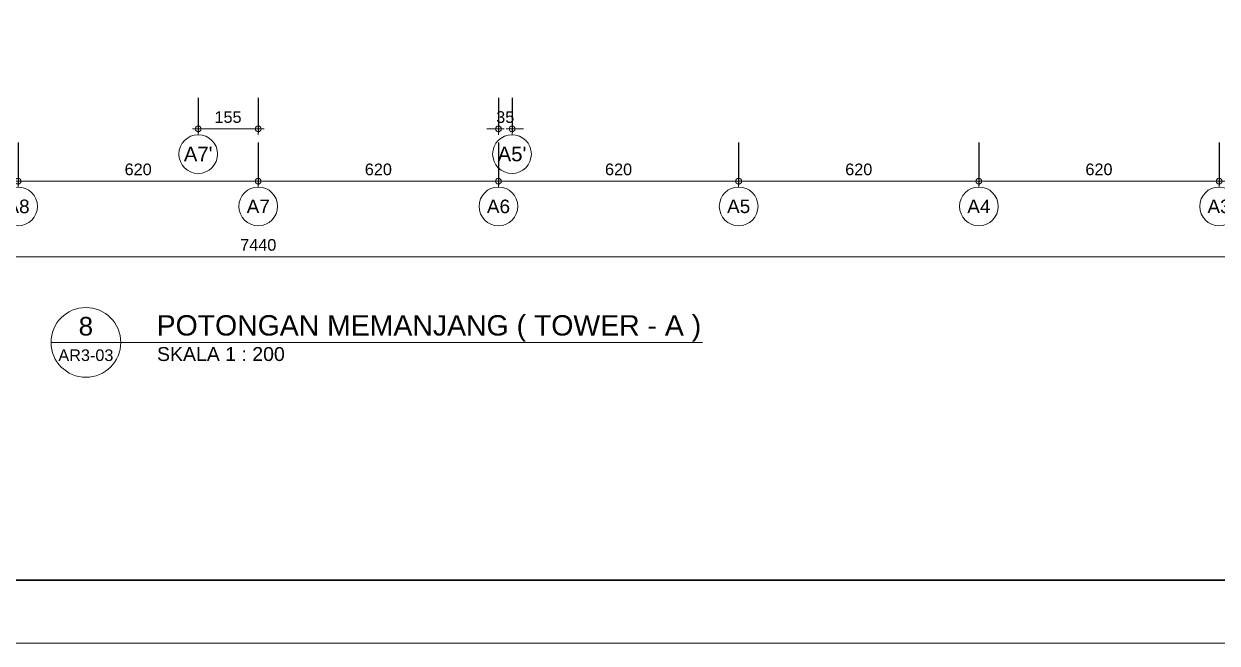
# Model space of a CAD drawing. Header units: millimetres. Extents: x -16 to 103, y -17 to 67.
# Drawn here: x 31.15 to 61.95, y -16.96 to -0.98 of the extents above; entities that cross this region are included whole.
import ezdxf
from ezdxf.enums import TextEntityAlignment as Align

# ---------------------------------------------------------------- set-up
doc = ezdxf.new("R2010")
doc.units = ezdxf.units.MM
doc.layers.get('defpoints').update_dxf_attribs({"color": 1})
for name, color, linetype, lineweight in [('KOP', 7, 'Continuous', 20), ('KOP GARIS', 1, 'Continuous', 30), ('NOT', 7, 'Continuous', 20), ('u', 6, 'Continuous', 20)]:
    doc.layers.add(name, color=color, linetype=linetype, lineweight=lineweight)
doc.styles.add('S', font='simplex', dxfattribs={"width": 0.75})
doc.styles.get("Standard").update_dxf_attribs({"font": 'arial.ttf'})
doc.dimstyles.new('sk-100', dxfattribs={"dimtxt": 0.3, "dimasz": 0.15, "dimexe": 0.1, "dimexo": 0, "dimgap": 0.15, "dimtad": 1, "dimdec": 0, "dimlfac": 100, "dimzin": 0, "dimdsep": 46, "dimtxsty": 'Standard', "dimblk": 'BULAT', "dimcen": 0.09, "dimclrd": 256, "dimclre": 256, "dimclrt": 256, "dimadec": 0, "dimazin": 0, "dimtfac": 1, "dimtdec": 0, "dimtofl": 0, "dimtmove": 0, "dimatfit": 3, "dimldrblk": 'BULAT', "dimfxl": 0, "dimtolj": 1, "dimtzin": 0, "dimlwd": -1, "dimarcsym": 0})

# ---------------------------------------------------------------- blocks, each defined once
blk = doc.blocks.new('Ndtpd')
blk.add_line((0.747, 0), (-0.747, 0))
blk.add_circle((0, 0), 0.747)
at = {"flags": 4}
for tag, height, p in [('NO', 0.5, (0, 0.148)), ('NOLBR', 0.3, (0, -0.398))]:
    blk.add_attdef(tag, text='', height=height, dxfattribs=at).set_placement(p, align=Align.CENTER)
for tag, p, height in [('NDTPD', (1.516, 0.148), 0.5), ('SKALA', (1.523, -0.398), 0.3)]:
    blk.add_attdef(tag, p, '', height=height, dxfattribs=at)
blk = doc.blocks.new('KOPA2-TPAK r')
at = {"layer": 'KOP'}
blk.add_lwpolyline([(0, 0), (59.4, 0), (59.4, 42.135), (0, 42.135)], close=True, dxfattribs=at)
at = {"layer": 'KOP GARIS'}
blk.add_lwpolyline([(0.815, 0.815), (58.585, 0.815), (58.585, 41.32), (0.815, 41.32)], close=True, dxfattribs=at)
at = {"layer": 'KOP'}
for p in [(51.864, 6.612), (51.864, 6.212), (51.864, 5.812)]:
    blk.add_attdef('JUDUL', p, '', height=0.25, dxfattribs=at)
for tag, p in [('SKALA', (51.816, 4.913)), ('SKALA', (51.816, 4.602)), ('SKALA', (51.816, 4.312)), ('AR-00', (57.749, 3.195))]:
    blk.add_attdef(tag, text='', height=0.172, dxfattribs=at).set_placement(p, align=Align.MIDDLE_CENTER)
blk = doc.blocks.new('BULAT')
for p, q in [((-1, 0), (1, 0)), ((0, -1), (0, 1))]:
    blk.add_line(p, q)
blk.add_circle((0, 0), 0.5)
blk = doc.blocks.new('*D21')
at = {"layer": 'defpoints', "color": 0, "transparency": 16777216}
for p in [(62, -4.039), (68.2, -4.039), (62, -5.039)]:
    blk.add_point(p, dxfattribs=at)
at = {"layer": 'u', "lineweight": -2, "transparency": 16777216}
for p, q in [((62, -4.039), (62, -5.139)), ((68.2, -4.039), (68.2, -5.139))]:
    blk.add_line(p, q, dxfattribs=at)
at = {"layer": 'u', "transparency": 16777216}
blk.add_line((68.05, -5.039), (62.15, -5.039), dxfattribs=at)
at = {"layer": 'u', "transparency": 16777216, "xscale": 0.15, "yscale": 0.15, "zscale": 0.15, "rotation": 180}
blk.add_blockref('BULAT', (62, -5.039), dxfattribs=at)
at = {"layer": 'u', "transparency": 16777216, "xscale": 0.15, "yscale": 0.15, "zscale": 0.15}
blk.add_blockref('BULAT', (68.2, -5.039), dxfattribs=at)
at = {"layer": 'u', "transparency": 16777216, "insert": (65.1, -4.735), "char_height": 0.3, "attachment_point": 5}
blk.add_mtext('\\A1;620', dxfattribs=at)
blk = doc.blocks.new('*D22')
at = {"layer": 'defpoints', "color": 0, "transparency": 16777216}
for p in [(55.8, -4.039), (62, -4.039), (55.8, -5.039)]:
    blk.add_point(p, dxfattribs=at)
at = {"layer": 'u', "lineweight": -2, "transparency": 16777216}
for p, q in [((55.8, -4.039), (55.8, -5.139)), ((62, -4.039), (62, -5.139))]:
    blk.add_line(p, q, dxfattribs=at)
at = {"layer": 'u', "transparency": 16777216}
blk.add_line((61.85, -5.039), (55.95, -5.039), dxfattribs=at)
at = {"layer": 'u', "transparency": 16777216, "xscale": 0.15, "yscale": 0.15, "zscale": 0.15, "rotation": 180}
blk.add_blockref('BULAT', (55.8, -5.039), dxfattribs=at)
at = {"layer": 'u', "transparency": 16777216, "xscale": 0.15, "yscale": 0.15, "zscale": 0.15}
blk.add_blockref('BULAT', (62, -5.039), dxfattribs=at)
at = {"layer": 'u', "transparency": 16777216, "insert": (58.9, -4.735), "char_height": 0.3, "attachment_point": 5}
blk.add_mtext('\\A1;620', dxfattribs=at)
blk = doc.blocks.new('*D23')
at = {"layer": 'defpoints', "color": 0, "transparency": 16777216}
for p in [(49.6, -4.039), (55.8, -4.039), (49.6, -5.039)]:
    blk.add_point(p, dxfattribs=at)
at = {"layer": 'u', "lineweight": -2, "transparency": 16777216}
for p, q in [((49.6, -4.039), (49.6, -5.139)), ((55.8, -4.039), (55.8, -5.139))]:
    blk.add_line(p, q, dxfattribs=at)
at = {"layer": 'u', "transparency": 16777216}
blk.add_line((55.65, -5.039), (49.75, -5.039), dxfattribs=at)
at = {"layer": 'u', "transparency": 16777216, "xscale": 0.15, "yscale": 0.15, "zscale": 0.15, "rotation": 180}
blk.add_blockref('BULAT', (49.6, -5.039), dxfattribs=at)
at = {"layer": 'u', "transparency": 16777216, "xscale": 0.15, "yscale": 0.15, "zscale": 0.15}
blk.add_blockref('BULAT', (55.8, -5.039), dxfattribs=at)
at = {"layer": 'u', "transparency": 16777216, "insert": (52.7, -4.735), "char_height": 0.3, "attachment_point": 5}
blk.add_mtext('\\A1;620', dxfattribs=at)
blk = doc.blocks.new('*D24')
at = {"layer": 'defpoints', "color": 0, "transparency": 16777216}
for p in [(43.4, -4.039), (49.6, -4.039), (43.4, -5.039)]:
    blk.add_point(p, dxfattribs=at)
at = {"layer": 'u', "lineweight": -2, "transparency": 16777216}
for p, q in [((43.4, -4.039), (43.4, -5.139)), ((49.6, -4.039), (49.6, -5.139))]:
    blk.add_line(p, q, dxfattribs=at)
at = {"layer": 'u', "transparency": 16777216}
blk.add_line((49.45, -5.039), (43.55, -5.039), dxfattribs=at)
at = {"layer": 'u', "transparency": 16777216, "xscale": 0.15, "yscale": 0.15, "zscale": 0.15, "rotation": 180}
blk.add_blockref('BULAT', (43.4, -5.039), dxfattribs=at)
at = {"layer": 'u', "transparency": 16777216, "xscale": 0.15, "yscale": 0.15, "zscale": 0.15}
blk.add_blockref('BULAT', (49.6, -5.039), dxfattribs=at)
at = {"layer": 'u', "transparency": 16777216, "insert": (46.5, -4.735), "char_height": 0.3, "attachment_point": 5}
blk.add_mtext('\\A1;620', dxfattribs=at)
blk = doc.blocks.new('*D25')
at = {"layer": 'defpoints', "color": 0, "transparency": 16777216}
for p in [(37.2, -4.039), (43.4, -4.039), (37.2, -5.039)]:
    blk.add_point(p, dxfattribs=at)
at = {"layer": 'u', "lineweight": -2, "transparency": 16777216}
for p, q in [((37.2, -4.039), (37.2, -5.139)), ((43.4, -4.039), (43.4, -5.139))]:
    blk.add_line(p, q, dxfattribs=at)
at = {"layer": 'u', "transparency": 16777216}
blk.add_line((43.25, -5.039), (37.35, -5.039), dxfattribs=at)
at = {"layer": 'u', "transparency": 16777216, "xscale": 0.15, "yscale": 0.15, "zscale": 0.15, "rotation": 180}
blk.add_blockref('BULAT', (37.2, -5.039), dxfattribs=at)
at = {"layer": 'u', "transparency": 16777216, "xscale": 0.15, "yscale": 0.15, "zscale": 0.15}
blk.add_blockref('BULAT', (43.4, -5.039), dxfattribs=at)
at = {"layer": 'u', "transparency": 16777216, "insert": (40.3, -4.735), "char_height": 0.3, "attachment_point": 5}
blk.add_mtext('\\A1;620', dxfattribs=at)
blk = doc.blocks.new('*D26')
at = {"layer": 'defpoints', "color": 0, "transparency": 16777216}
for p in [(31, -4.039), (37.2, -4.039), (31, -5.039)]:
    blk.add_point(p, dxfattribs=at)
at = {"layer": 'u', "lineweight": -2, "transparency": 16777216}
for p, q in [((31, -4.039), (31, -5.139)), ((37.2, -4.039), (37.2, -5.139))]:
    blk.add_line(p, q, dxfattribs=at)
at = {"layer": 'u', "transparency": 16777216}
blk.add_line((37.05, -5.039), (31.15, -5.039), dxfattribs=at)
at = {"layer": 'u', "transparency": 16777216, "xscale": 0.15, "yscale": 0.15, "zscale": 0.15, "rotation": 180}
blk.add_blockref('BULAT', (31, -5.039), dxfattribs=at)
at = {"layer": 'u', "transparency": 16777216, "xscale": 0.15, "yscale": 0.15, "zscale": 0.15}
blk.add_blockref('BULAT', (37.2, -5.039), dxfattribs=at)
at = {"layer": 'u', "transparency": 16777216, "insert": (34.1, -4.735), "char_height": 0.3, "attachment_point": 5}
blk.add_mtext('\\A1;620', dxfattribs=at)
blk = doc.blocks.new('*D32')
at = {"layer": 'defpoints', "color": 0, "transparency": 16777216}
for p in [(0, -6.189), (74.4, -6.189), (0, -6.989)]:
    blk.add_point(p, dxfattribs=at)
at = {"layer": 'u', "lineweight": -2, "transparency": 16777216}
for p, q in [((0, -6.189), (0, -7.089)), ((74.4, -6.189), (74.4, -7.089))]:
    blk.add_line(p, q, dxfattribs=at)
at = {"layer": 'u', "transparency": 16777216}
blk.add_line((74.25, -6.989), (0.15, -6.989), dxfattribs=at)
at = {"layer": 'u', "transparency": 16777216, "xscale": 0.15, "yscale": 0.15, "zscale": 0.15, "rotation": 180}
blk.add_blockref('BULAT', (0, -6.989), dxfattribs=at)
at = {"layer": 'u', "transparency": 16777216, "xscale": 0.15, "yscale": 0.15, "zscale": 0.15}
blk.add_blockref('BULAT', (74.4, -6.989), dxfattribs=at)
at = {"layer": 'u', "transparency": 16777216, "insert": (37.2, -6.685), "char_height": 0.3, "attachment_point": 5}
blk.add_mtext('\\A1;7440', dxfattribs=at)
blk = doc.blocks.new('NAV')
blk.add_circle((0, -0.4), 0.4)
at = {"style": 'S', "width": 0.75, "flags": 4}
blk.add_attdef('AV', text='', height=0.3, dxfattribs=at).set_placement((0, -0.4), align=Align.MIDDLE)
blk = doc.blocks.new('*D33')
at = {"layer": 'defpoints', "color": 0, "transparency": 16777216}
for p in [(35.65, -2.889), (37.2, -2.889), (35.65, -3.689)]:
    blk.add_point(p, dxfattribs=at)
at = {"layer": 'u', "lineweight": -2, "transparency": 16777216}
for p, q in [((35.65, -2.889), (35.65, -3.789)), ((37.2, -2.889), (37.2, -3.789))]:
    blk.add_line(p, q, dxfattribs=at)
at = {"layer": 'u', "transparency": 16777216}
blk.add_line((37.05, -3.689), (35.8, -3.689), dxfattribs=at)
at = {"layer": 'u', "transparency": 16777216, "xscale": 0.15, "yscale": 0.15, "zscale": 0.15, "rotation": 180}
blk.add_blockref('BULAT', (35.65, -3.689), dxfattribs=at)
at = {"layer": 'u', "transparency": 16777216, "xscale": 0.15, "yscale": 0.15, "zscale": 0.15}
blk.add_blockref('BULAT', (37.2, -3.689), dxfattribs=at)
at = {"layer": 'u', "transparency": 16777216, "insert": (36.419, -3.385), "char_height": 0.3, "attachment_point": 5}
blk.add_mtext('\\A1;155', dxfattribs=at)
blk = doc.blocks.new('*D35')
at = {"layer": 'defpoints', "color": 0, "transparency": 16777216}
for p in [(43.4, -2.889), (43.75, -2.889), (43.4, -3.689)]:
    blk.add_point(p, dxfattribs=at)
at = {"layer": 'u', "lineweight": -2, "transparency": 16777216}
for p, q in [((43.4, -2.889), (43.4, -3.789)), ((43.75, -2.889), (43.75, -3.789))]:
    blk.add_line(p, q, dxfattribs=at)
at = {"layer": 'u', "transparency": 16777216}
for p, q in [((43.25, -3.689), (43.1, -3.689)), ((43.9, -3.689), (44.05, -3.689))]:
    blk.add_line(p, q, dxfattribs=at)
at = {"layer": 'u', "transparency": 16777216, "xscale": 0.15, "yscale": 0.15, "zscale": 0.15}
blk.add_blockref('BULAT', (43.4, -3.689), dxfattribs=at)
at = {"layer": 'u', "transparency": 16777216, "xscale": 0.15, "yscale": 0.15, "zscale": 0.15, "rotation": 180}
blk.add_blockref('BULAT', (43.75, -3.689), dxfattribs=at)
at = {"layer": 'u', "transparency": 16777216, "insert": (43.575, -3.385), "char_height": 0.3, "attachment_point": 5}
blk.add_mtext('\\A1;35', dxfattribs=at)

msp = doc.modelspace()

# ---------------------------------------------------------------- linework, layer by layer
at = {"layer": 'NOT'}
msp.add_line((33.6513, -9.2005), (48.6641, -9.2005), dxfattribs=at)

# ---------------------------------------------------------------- block references
at = {"layer": 'KOP', "xscale": 2, "yscale": 2, "zscale": 2}
msp.add_blockref('KOPA2-TPAK r', (-16.075, -16.9647), dxfattribs=at)
at = {"layer": 'NOT'}
ref = msp.add_blockref('Ndtpd', (32.7513, -9.2005), dxfattribs=dict(at, xscale=1.204819277108434, yscale=1.204819277108434, zscale=1.204819277108434))
ref.add_attrib('NO', '8', dxfattribs={"layer": '0', "height": 0.48, "flags": 4}).set_placement((32.7508, -9.0228), align=Align.CENTER)
ref.add_attrib('NDTPD', 'POTONGAN MEMANJANG ( TOWER - A )', (34.5778, -9.0228), dxfattribs={"layer": '0', "height": 0.525, "flags": 4})
ref.add_attrib('NOLBR', 'AR3-03', dxfattribs={"layer": '0', "height": 0.3, "flags": 4}).set_placement((32.7508, -9.6805), align=Align.CENTER)
ref.add_attrib('SKALA', 'SKALA 1 : 200', (34.5865, -9.6805), dxfattribs={"layer": '0', "height": 0.36, "flags": 4})
at = {"layer": 'u'}
ref = msp.add_blockref('NAV', (35.65, -3.8386), dxfattribs=dict(at, xscale=-1.25, yscale=1.25, zscale=1.25))
ref.add_attrib('AV', "A7'", dxfattribs={"layer": '0', "height": 0.375, "flags": 4}).set_placement((35.65, -4.3386), align=Align.MIDDLE)
ref = msp.add_blockref('NAV', (43.75, -3.8386), dxfattribs=dict(at, xscale=-1.25, yscale=1.25, zscale=1.25))
ref.add_attrib('AV', "A5'", dxfattribs={"layer": '0', "height": 0.375, "flags": 4}).set_placement((43.75, -4.3386), align=Align.MIDDLE)
ref = msp.add_blockref('NAV', (31, -5.1886), dxfattribs=dict(at, xscale=-1.25, yscale=1.25, zscale=1.25))
ref.add_attrib('AV', 'A8', dxfattribs={"layer": '0', "height": 0.35, "flags": 4}).set_placement((31, -5.6886), align=Align.MIDDLE)
ref = msp.add_blockref('NAV', (37.2, -5.1886), dxfattribs=dict(at, xscale=-1.25, yscale=1.25, zscale=1.25))
ref.add_attrib('AV', 'A7', dxfattribs={"layer": '0', "height": 0.35, "flags": 4}).set_placement((37.2, -5.6886), align=Align.MIDDLE)
ref = msp.add_blockref('NAV', (43.4, -5.1886), dxfattribs=dict(at, xscale=-1.25, yscale=1.25, zscale=1.25))
ref.add_attrib('AV', 'A6', dxfattribs={"layer": '0', "height": 0.35, "flags": 4}).set_placement((43.4, -5.6886), align=Align.MIDDLE)
ref = msp.add_blockref('NAV', (49.6, -5.1886), dxfattribs=dict(at, xscale=-1.25, yscale=1.25, zscale=1.25))
ref.add_attrib('AV', 'A5', dxfattribs={"layer": '0', "height": 0.35, "flags": 4}).set_placement((49.6, -5.6886), align=Align.MIDDLE)
ref = msp.add_blockref('NAV', (55.8, -5.1886), dxfattribs=dict(at, xscale=-1.25, yscale=1.25, zscale=1.25))
ref.add_attrib('AV', 'A4', dxfattribs={"layer": '0', "height": 0.35, "flags": 4}).set_placement((55.8, -5.6886), align=Align.MIDDLE)
ref = msp.add_blockref('NAV', (62, -5.1886), dxfattribs=dict(at, xscale=-1.25, yscale=1.25, zscale=1.25))
ref.add_attrib('AV', 'A3', dxfattribs={"layer": '0', "height": 0.35, "flags": 4}).set_placement((62, -5.6886), align=Align.MIDDLE)

# ---------------------------------------------------------------- dimensions: what is measured, and where the dimension line sits
for base, p1, p2, picture, middle in [((35.65, -3.6886), (37.2, -2.8886), (35.65, -2.8886), '*D33', (36.4187, -3.6886)), ((43.4, -3.6886), (43.75, -2.8886), (43.4, -2.8886), '*D35', (43.575, -3.6886)), ((31, -5.0386), (37.2, -4.0386), (31, -4.0386), '*D26', (34.1, -5.0386)), ((37.2, -5.0386), (43.4, -4.0386), (37.2, -4.0386), '*D25', (40.3, -5.0386)), ((43.4, -5.0386), (49.6, -4.0386), (43.4, -4.0386), '*D24', (46.5, -5.0386)), ((49.6, -5.0386), (55.8, -4.0386), (49.6, -4.0386), '*D23', (52.7, -5.0386)), ((55.8, -5.0386), (62, -4.0386), (55.8, -4.0386), '*D22', (58.9, -5.0386)), ((62, -5.0386), (68.2, -4.0386), (62, -4.0386), '*D21', (65.1, -5.0386)), ((0, -6.9886), (74.4, -6.1886), (0, -6.1886), '*D32', (37.2, -6.9886))]:
    dim = msp.add_linear_dim(base=base, p1=p1, p2=p2, angle=180, dimstyle='sk-100', dxfattribs=at)
    dim.commit()
    dim.dimension.update_dxf_attribs({"geometry": picture, "text_midpoint": middle, "dimtype": 160})

doc.saveas('drawing.dxf')
